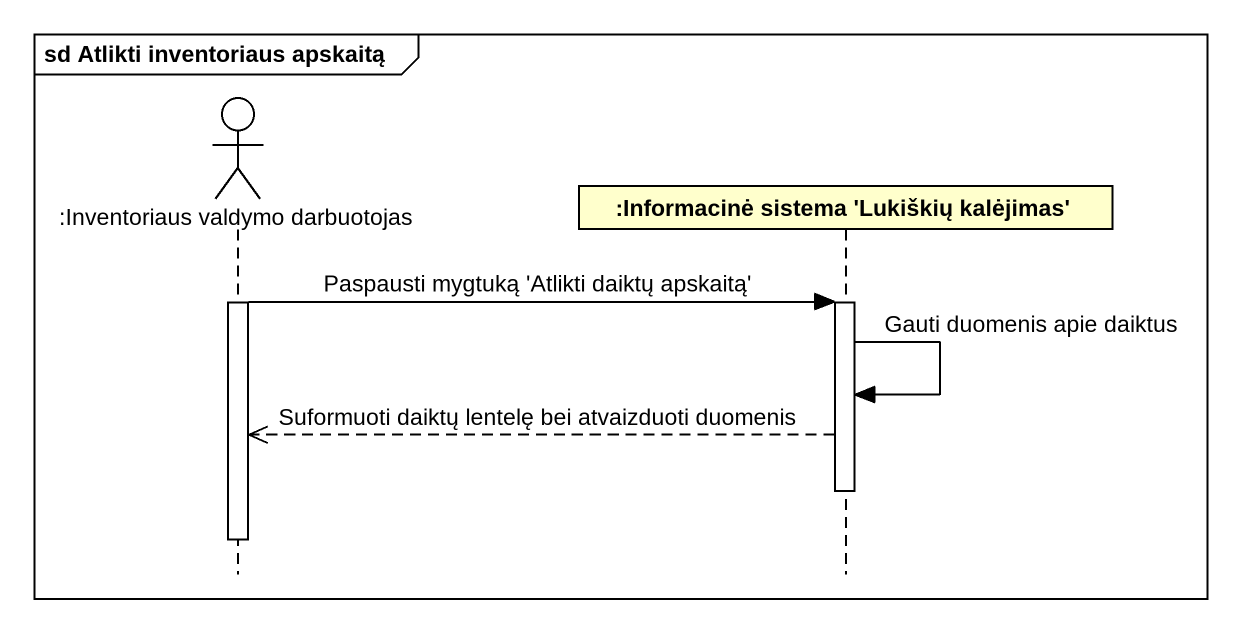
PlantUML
@startuml
mainframe sd Atlikti inventoriaus apskaitą
hide footbox
actor ":Inventoriaus valdymo darbuotojas" as Inventoriaus_valdymo
participant ":Informacinė sistema 'Lukiškių kalėjimas'" as Informacinė_sistema

activate Inventoriaus_valdymo
Inventoriaus_valdymo -> Informacinė_sistema : Paspausti mygtuką 'Atlikti daiktų apskaitą'
activate Informacinė_sistema
Informacinė_sistema -> Informacinė_sistema : Gauti duomenis apie daiktus
Informacinė_sistema -->> Inventoriaus_valdymo : Suformuoti daiktų lentelę bei atvaizduoti duomenis
deactivate Informacinė_sistema
deactivate Inventoriaus_valdymo
@enduml
